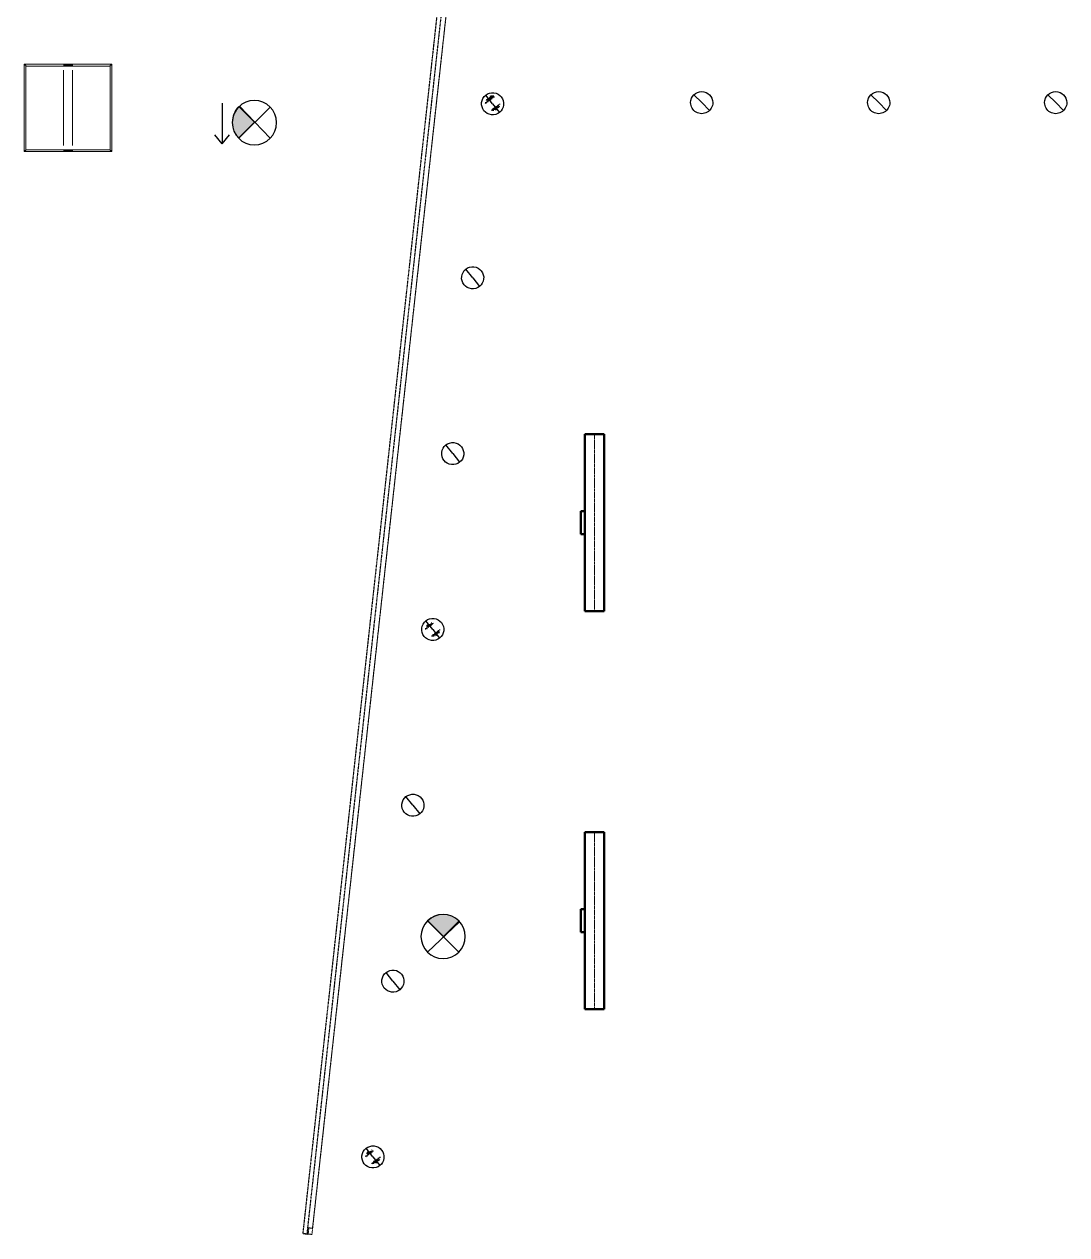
# Model space of a CAD drawing. Header units: inches. Extents: x 12491 to 15210, y -49 to 1476.
# Drawn here: x 13940.2 to 14223, y -48.9 to 279.4 of the extents above; entities that cross this region are included whole.
import ezdxf

# ---------------------------------------------------------------- set-up
doc = ezdxf.new("R2010")
doc.units = ezdxf.units.IN
doc.header["$MEASUREMENT"] = 0
for name, pattern in [('Dash', [0.25, 0.125, -0.125]), ('Hidden 1_16_', [0.09375, 0.0625, -0.03125]), ('Hidden_Mech', [0.070312, 0.046875, -0.023437])]:
    doc.linetypes.add(name, pattern=pattern)
for name, color, linetype, lineweight in [('A-DETL-GENF', 92, 'Continuous', 18), ('A-DETL-MEDM', 33, 'Continuous', 25), ('E-LITE-EQPM', 33, 'Continuous', 25), ('E-LITE-EQPM-HDLN', 30, 'Dash', 9), ('M-HVAC-CDFF', 50, 'Continuous', 50)]:
    doc.layers.add(name, color=color, linetype=linetype, lineweight=lineweight)

# ---------------------------------------------------------------- blocks, each defined once
blk = doc.blocks.new('L-Recessed Circular - Downlight - 6_-2815456-3RD FLOOR RCP - NEW')
at = {"layer": 'E-LITE-EQPM'}
for q in [(-2.12, -2.12), (2.12, 2.12)]:
    blk.add_line((0, 0), q, dxfattribs=at)
for centre, radius, start, end in [((0, 0), 3, 360, 180), ((0, 0), 3, 180, 360), ((0.11, 0.07), 2, 176.8214, 187.3845), ((0.11, 0.07), 1.75, 181.4428, 266.2228), ((0.11, 0.07), 1.75, 75.7796, 98.6608), ((0.11, 0.07), 1.5, 360, 90.8712), ((0.11, 0.07), 1.33, 5.4375, 85.1931), ((0.11, 0.07), 1.15, 21.3411, 70.4677), ((0.11, 0.07), 1, 43.9068, 46.0932), ((0.11, 0.07), 1.75, 46.3927, 62.8158), ((0.11, 0.07), 1.5, 357.0461, 360), ((0.11, 0.07), 1.75, 12.6293, 28.1313), ((0.11, 0.07), 1.75, 350.8643, 357.7928), ((0.11, 0.07), 2, 202.2422, 219.9668), ((0.11, 0.07), 1.5, 196.8041, 256.3602), ((0.11, 0.07), 2, 231.1455, 274.2962), ((0.11, 0.07), 2.25, 244.3195, 270), ((0.11, 0.07), 1.33, 225.9881, 242.1291)]:
    blk.add_arc(centre, radius, start, end, dxfattribs=at)
blk = doc.blocks.new('L-Recessed Circular - Downlight - 6_-3105699-3RD FLOOR RCP - NEW')
at = {"layer": 'E-LITE-EQPM'}
for q in [(-2.12, -2.12), (2.12, 2.12)]:
    blk.add_line((0, 0), q, dxfattribs=at)
for start, end in [(360, 180), (180, 360)]:
    blk.add_arc((0, 0), 3, start, end, dxfattribs=at)
blk = doc.blocks.new('L-Recessed Circular - Downlight - 6_-V51-3RD FLOOR RCP - NEW')
at = {"layer": 'E-LITE-EQPM'}
for q in [(-2.12, -2.12), (2.12, 2.12)]:
    blk.add_line((0, 0), q, dxfattribs=at)
for centre, radius, start, end in [((0, 0), 3, 360, 180), ((0, 0), 3, 180, 360), ((0.11, 0.07), 2, 176.8214, 187.3845), ((0.11, 0.07), 1.75, 181.4428, 266.2228), ((0.11, 0.07), 1.75, 75.7796, 98.6608), ((0.11, 0.07), 1.5, 360, 90.8712), ((0.11, 0.07), 1.33, 5.4375, 85.1931), ((0.11, 0.07), 1.15, 21.3411, 70.4677), ((0.11, 0.07), 1, 43.9068, 46.0932), ((0.11, 0.07), 1.75, 46.3927, 62.8158), ((0.11, 0.07), 1.5, 357.0461, 360), ((0.11, 0.07), 1.75, 12.6293, 28.1313), ((0.11, 0.07), 1.75, 350.8643, 357.7928), ((0.11, 0.07), 2, 202.2422, 219.9668), ((0.11, 0.07), 1.5, 196.8041, 256.3602), ((0.11, 0.07), 1.33, 225.9881, 242.1291), ((0.11, 0.07), 2, 251.0258, 254.3068)]:
    blk.add_arc(centre, radius, start, end, dxfattribs=at)
blk = doc.blocks.new('L-Recessed Circular - Downlight - 6_-V52-3RD FLOOR RCP - NEW')
at = {"layer": 'E-LITE-EQPM'}
for q in [(-2.12, -2.12), (2.12, 2.12)]:
    blk.add_line((0, 0), q, dxfattribs=at)
for centre, radius, start, end in [((0, 0), 3, 360, 180), ((0, 0), 3, 180, 360), ((0.11, 0.07), 2, 176.8214, 187.3845), ((0.11, 0.07), 1.75, 181.4428, 266.2228), ((0.11, 0.07), 1.75, 75.7796, 98.6608), ((0.11, 0.07), 1.5, 360, 90.8712), ((0.11, 0.07), 1.33, 5.4375, 85.1931), ((0.11, 0.07), 1.15, 21.3411, 80), ((0.11, 0.07), 1, 43.9068, 46.0932), ((0.11, 0.07), 1.75, 46.3927, 62.8158), ((0.11, 0.07), 1.5, 357.0461, 360), ((0.11, 0.07), 1.75, 12.6293, 28.1313), ((0.11, 0.07), 1.75, 350.8643, 357.7928), ((0.11, 0.07), 2, 202.2422, 219.9668), ((0.11, 0.07), 1.5, 196.8041, 256.3602), ((0.11, 0.07), 1.33, 225.9881, 242.1291), ((0.11, 0.07), 2, 251.0258, 254.3068)]:
    blk.add_arc(centre, radius, start, end, dxfattribs=at)
blk = doc.blocks.new('Lighting-Troffer-Cooper-Metalux-Encounter-22EN-24EN-LD2 - See Type Catalog-2812981-3RD FLOOR RCP - NEW')
at = {"layer": 'E-LITE-EQPM', "lineweight": 9}
for p, q in [((-11.875, 11.84375), (-11.875, 11.59375)), ((11.875, 11.84375), (-11.875, 11.84375)), ((-11.875, 11.59375), (-11.46875, 11.59375)), ((-11.875, 11.59375), (-11.46875, 11.59375)), ((-11.875, 11.59375), (-11.875, -11.59375)), ((-11.46875, 11.59375), (-11.46875, 11.34375)), ((-11.46875, -11.59375), (-11.46875, 11.59375)), ((11.46875, 11.34375), (-11.46875, 11.34375)), ((-1.25, 10.21875), (-1.25, -10.21875)), ((1.25, -10.21875), (1.25, 10.21875)), ((11.46875, 11.34375), (11.46875, 11.59375)), ((11.46875, 11.59375), (11.875, 11.59375)), ((11.46875, 11.59375), (11.875, 11.59375)), ((11.46875, -11.59375), (11.46875, 11.59375)), ((11.875, 11.59375), (11.875, 11.84375)), ((11.875, 11.59375), (11.875, -11.59375)), ((-11.46875, -11.59375), (-11.875, -11.59375)), ((-11.875, -11.59375), (-11.875, -11.84375)), ((-11.46875, -11.59375), (-11.875, -11.59375)), ((-11.875, -11.84375), (11.875, -11.84375)), ((-11.46875, -11.34375), (11.46875, -11.34375)), ((-11.46875, -11.34375), (-11.46875, -11.59375)), ((11.46875, -11.59375), (11.46875, -11.34375)), ((11.875, -11.59375), (11.46875, -11.59375)), ((11.875, -11.59375), (11.46875, -11.59375)), ((11.875, -11.84375), (11.875, -11.59375))]:
    blk.add_line(p, q, dxfattribs=at)
at = {"layer": 'E-LITE-EQPM'}
for p, q in [((-1.25, 11.59375), (1.28228, 11.59375)), ((1.28228, -11.59375), (-1.25, -11.59375))]:
    blk.add_line(p, q, dxfattribs=at)
blk = doc.blocks.new('Plenum Slot Supply _TBD_ - 6_ RD INLET - TBDI _48_ Plenum_-2995537-3RD FLOOR RCP - NEW')
at = {"layer": 'M-HVAC-CDFF'}
for p, q in [((24, 2.625), (-24, 2.625)), ((-24, 2.625), (-24, -2.625)), ((24, -2.625), (24, 2.625)), ((-24, -2.625), (24, -2.625)), ((-3.125, -2.625), (-3.125, -3.75)), ((3.125, -3.75), (3.125, -2.625)), ((-0.5, -3.75), (-3.125, -3.75)), ((0.5, -3.75), (-0.5, -3.75)), ((3.125, -3.75), (0.5, -3.75))]:
    blk.add_line(p, q, dxfattribs=at)
at = {"layer": 'M-HVAC-CDFF', "linetype": 'Hidden_Mech', "lineweight": 9}
blk.add_line((-24, 0), (24, 0), dxfattribs=at)
blk = doc.blocks.new('Exit Sign - _GPI_ - Exit Sign-3067575-3RD FLOOR RCP - NEW')
at = {"layer": 'E-LITE-EQPM', "linetype": 'Hidden 1_16_', "lineweight": 30}
blk.add_hatch(color=256, dxfattribs=at).paths.add_polyline_path([(0.11, -5.99), (-1.45, -5.78), (-2.89, -5.18), (-4.13, -4.23), (0.11, 0.01), (4.35, -4.23), (3.11, -5.19), (1.66, -5.78), (0.11, -5.99)], flags=0)
at = {"layer": 'A-DETL-GENF'}
for p, q in [((0.11, 0.01), (-4.13, -4.23)), ((4.35, -4.23), (0.11, 0.01))]:
    blk.add_line(p, q, dxfattribs=at)
blk.add_arc((0.11, 0.01), 6, 224.9416, 314.9416, dxfattribs=at)
at = {"layer": 'E-LITE-EQPM'}
for p, q in [((4.23, 4.25), (-4.25, -4.23)), ((-4.23, 4.25), (4.47, -4))]:
    blk.add_line(p, q, dxfattribs=at)
blk.add_circle((0, 0), 6, dxfattribs=at)
blk = doc.blocks.new('Exit Sign - _GPI_ - Exit Sign-3067994-3RD FLOOR RCP - NEW')
at = {"layer": 'E-LITE-EQPM', "linetype": 'Hidden 1_16_', "lineweight": 30}
blk.add_hatch(color=256, dxfattribs=at).paths.add_polyline_path([(-4.13, -4.23), (0.11, 0.01), (4.35, -4.23), (3.11, -5.19), (1.66, -5.78), (0.11, -5.99), (-1.45, -5.78), (-2.89, -5.18)], flags=0)
at = {"layer": 'A-DETL-GENF'}
for p, q in [((0.11, 0.01), (-4.13, -4.23)), ((4.35, -4.23), (0.11, 0.01))]:
    blk.add_line(p, q, dxfattribs=at)
blk.add_arc((0.11, 0.01), 6, 224.9416, 314.9416, dxfattribs=at)
at = {"layer": 'A-DETL-MEDM'}
for p, q in [((-5.72, -8.77), (-3.34, -6.77)), ((-5.72, -8.77), (-3.34, -10.76)), ((5.31, -8.77), (-5.72, -8.77))]:
    blk.add_line(p, q, dxfattribs=at)
at = {"layer": 'E-LITE-EQPM'}
for p, q in [((4.23, 4.25), (-4.25, -4.23)), ((-4.23, 4.25), (4.47, -4))]:
    blk.add_line(p, q, dxfattribs=at)
blk.add_circle((0, 0), 6, dxfattribs=at)
blk = doc.blocks.new('Lighting-Focal_Point-Covert-VN - Not A Type - Load Type Catalog-3197312-3RD FLOOR RCP - NEW')
at = {"layer": 'E-LITE-EQPM'}
for p, q in [((-24.61, 1.14), (-24.56, 1.14)), ((-24.56, 1.14), (-24.56, -0.06)), ((-22.89, 1.19), (-22.89, -0.07)), ((411.82, 1.14), (412.35, 1.14)), ((411.82, 1.14), (411.82, 1.05)), ((412.11, 1.04), (411.82, 1.05)), ((412.11, 0.22), (412.11, 1.04)), ((-24.56, -0.06), (-24.49, -0.06)), ((-24.56, -1.17), (-24.56, -0.06)), ((411.79, -0.06), (411.73, -0.06)), ((411.79, -1.17), (411.79, -0.06)), ((411.82, -0.52), (412.11, -0.51)), ((411.82, -0.52), (411.82, -0.62)), ((411.82, -0.62), (412.35, -0.62)), ((412.11, -0.51), (412.11, -0.04))]:
    blk.add_line(p, q, dxfattribs=at)
blk.add_circle((412.2, 0.09), 0.156, dxfattribs=at)
at = {"layer": 'E-LITE-EQPM-HDLN'}
for p, q in [((-24.61, 1.24), (412.35, 1.24)), ((-24.49, 0.21), (-22.89, 0.21)), ((-24.49, -0.06), (-24.49, 0.21)), ((-24.49, 0.15), (-22.89, 0.15)), ((410.62, 1.19), (-22.89, 1.19)), ((411.73, 0.21), (410.62, 0.21)), ((410.62, 0.15), (411.73, 0.15)), ((411.73, 0.21), (411.73, -0.06)), ((-24.49, -0.06), (-24.49, -1.27)), ((411.73, -0.07), (-24.49, -0.07)), ((411.73, -0.14), (-24.49, -0.14)), ((-24.49, -1.19), (411.73, -1.19)), ((-24.49, -1.26), (411.73, -1.26)), ((411.73, -0.06), (411.73, -1.27))]:
    blk.add_line(p, q, dxfattribs=at)

msp = doc.modelspace()

# ---------------------------------------------------------------- block references
at = {"layer": 'E-LITE-EQPM', "extrusion": (0, 0, -1)}
for name, p, rotation in [('Lighting-Focal_Point-Covert-VN - Not A Type - Load Type Catalog-3197312-3RD FLOOR RCP - NEW', (-14019.71, -24.35), 96.27999999999761), ('Lighting-Troffer-Cooper-Metalux-Encounter-22EN-24EN-LD2 - See Type Catalog-2812981-3RD FLOOR RCP - NEW', (-13952.1, 256.71), 180), ('L-Recessed Circular - Downlight - 6_-2815456-3RD FLOOR RCP - NEW', (-14067.25, 257.83), 186.469994018014), ('L-Recessed Circular - Downlight - 6_-3105699-3RD FLOOR RCP - NEW', (-14123.95, 258.15), 180), ('L-Recessed Circular - Downlight - 6_-3105699-3RD FLOOR RCP - NEW', (-14171.95, 258.15), 180), ('L-Recessed Circular - Downlight - 6_-3105699-3RD FLOOR RCP - NEW', (-14219.95, 258.15), 180), ('Exit Sign - _GPI_ - Exit Sign-3067994-3RD FLOOR RCP - NEW', (-14002.64, 252.71), 90.00000000000655), ('L-Recessed Circular - Downlight - 6_-3105699-3RD FLOOR RCP - NEW', (-14061.84, 210.63), 186.4699940180088), ('L-Recessed Circular - Downlight - 6_-3105699-3RD FLOOR RCP - NEW', (-14056.43, 162.94), 186.4699940180088), ('L-Recessed Circular - Downlight - 6_-V51-3RD FLOOR RCP - NEW', (-14051.02, 115.24), 186.4699940180088), ('L-Recessed Circular - Downlight - 6_-3105699-3RD FLOOR RCP - NEW', (-14045.62, 67.55), 186.4699940180088), ('Exit Sign - _GPI_ - Exit Sign-3067575-3RD FLOOR RCP - NEW', (-14053.82, 31.96), 180), ('L-Recessed Circular - Downlight - 6_-3105699-3RD FLOOR RCP - NEW', (-14040.21, 19.85), 186.4699940180088), ('L-Recessed Circular - Downlight - 6_-V52-3RD FLOOR RCP - NEW', (-14034.8, -27.84), 186.4699940180088)]:
    msp.add_blockref(name, p, dxfattribs=dict(at, rotation=rotation))
at = {"layer": 'M-HVAC-CDFF', "extrusion": (0, 0, -1), "rotation": 89.99999999999997}
for p in [(-14094.88, 144.22), (-14094.88, 36.22)]:
    msp.add_blockref('Plenum Slot Supply _TBD_ - 6_ RD INLET - TBDI _48_ Plenum_-2995537-3RD FLOOR RCP - NEW', p, dxfattribs=at)

doc.saveas('drawing.dxf')
